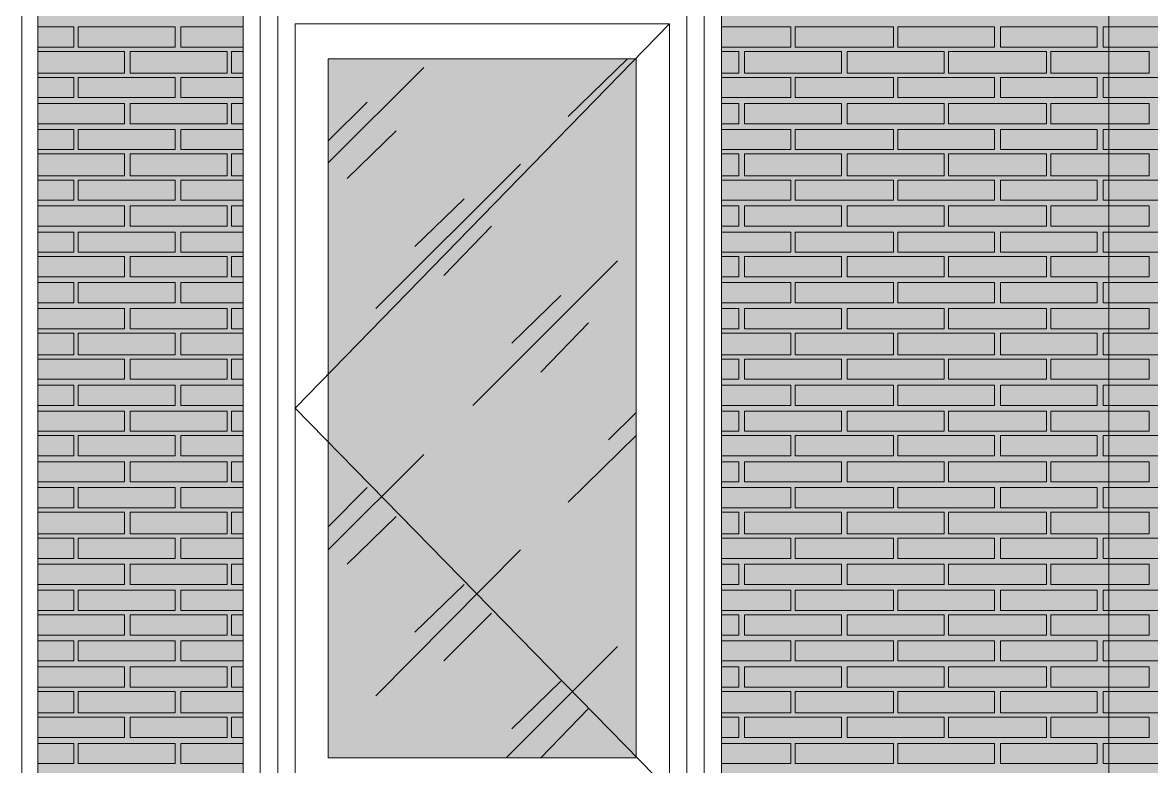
# Model space of a CAD drawing. Header units: millimetres. Extents: x -28928 to 100580, y -22867 to 36490.
# Drawn here: x -19322 to -16018, y 16369 to 18548 of the extents above; entities that cross this region are included whole.
import ezdxf

# ---------------------------------------------------------------- set-up
doc = ezdxf.new("R2010")
doc.units = ezdxf.units.MM
doc.layers.add('PDF _Геометрия', color=7, linetype='Continuous', true_color=0x8f8e8d)
doc.layers.add('PDF _Сплошная заливка', color=7, linetype='Continuous', true_color=0xffffff)

msp = doc.modelspace()

# ---------------------------------------------------------------- hatches: boundary and pattern name
at = {"layer": 'PDF _Сплошная заливка', "true_color": 0xdcd6cf, "transparency": 33554559}
msp.add_hatch(color=254, dxfattribs=at).paths.add_polyline_path([(-18676.6, 16343.4), (-18676.6, 19592.6), (-17276.3, 19592.6), (-17276.3, 16343.4), (19112.6, 16343.4), (19112.6, 30089.1), (-21853.9, 30089.1), (-21853.9, 16343.4), (-21375.9, 16343.4), (-21375.9, 19592.6), (-19277.4, 19592.6), (-19277.4, 16343.4)])

# ---------------------------------------------------------------- linework, layer by layer
at = {"layer": 'PDF _Геометрия', "color": 7, "lineweight": 9}
for points in [[(-21375.9, 16343.4), (-21853.9, 16343.4), (-21375.9, 16343.4), (-21853.9, 16343.4), (-21375.9, 16343.4), (-21375.9, 19592.6), (-19277.4, 19592.6), (-19277.4, 16343.4), (-18676.6, 16343.4), (-18676.6, 19592.6), (-17276.3, 19592.6), (-17276.3, 16343.4), (19112.6, 16343.4), (19112.6, 30089.1), (19112.6, 16343.4), (19133.7, 16343.4), (19133.7, 30089.1), (19133.7, 16343.4), (52641.4, 16343.4)], [(-16142.4, 16296.8), (-16142.4, 19753.4)], [(-19374.7, 16296.8), (-19374.7, 18619.5), (-19374.7, 19541.8), (-21274.3, 19541.8), (-21274.3, 19491), (-19374.7, 19491), (-19374.7, 19541.8), (-19323.9, 19541.8), (-19323.9, 18619.5), (-19323.9, 16296.8), (-19277.4, 16296.8), (-19277.4, 18619.5), (-19277.4, 19516.4), (-19277.4, 19592.6), (-19323.9, 19592.6), (-19323.9, 19516.4), (-19323.9, 18619.5), (-19323.9, 16296.8)], [(-18625.9, 16296.8), (-18625.9, 18619.5), (-18625.9, 19541.8), (-18600.5, 19541.8), (-17352.4, 19541.8), (-17327, 19541.8), (-17327, 19592.6), (-17352.4, 19592.6), (-18600.5, 19592.6), (-18625.9, 19592.6), (-18625.9, 19541.8), (-18575.1, 19541.8), (-18575.1, 18619.5), (-18575.1, 16296.8)], [(-17327, 16296.8), (-17327, 18619.5), (-17327, 19516.4), (-17327, 19592.6), (-17276.3, 19592.6), (-17276.3, 19516.4), (-17276.3, 18619.5), (-17276.3, 16296.8), (-17327, 16296.8), (-17327, 18619.5), (-17327, 19541.8), (-17377.8, 19541.8), (-17377.8, 18619.5), (-17377.8, 16296.8)], [(-17428.6, 18543.4), (-18524.3, 17418), (-17428.6, 16296.8), (-17428.6, 18543.4), (-18524.3, 18543.4), (-18524.3, 16296.8)], [(-17724.7, 18272.6), (-17551.3, 18441.8)], [(-18427, 18137.2), (-18147.8, 18416.4)], [(-18427, 18200.7), (-18312.8, 18314.9)], [(-18372, 18090.7), (-18228.2, 18230.3)], [(-18287.4, 17709.9), (-17864.3, 18133)], [(-18173.2, 17891.8), (-18029.3, 18031.4)], [(-18088.6, 17807.2), (-17948.9, 17951)], [(-18003.9, 17426.4), (-17580.9, 17849.5)], [(-17889.7, 17608.4), (-17745.9, 17748)], [(-17805.1, 17523.7), (-17665.5, 17667.6)], [(-17606.3, 17324.9), (-17525.9, 17405.3)], [(-17724.7, 17143), (-17525.9, 17337.6)], [(-18427, 17003.4), (-18147.8, 17282.6)], [(-18427, 17071), (-18312.8, 17185.3)], [(-18372, 16961), (-18228.2, 17100.7)], [(-18287.4, 16576), (-17864.3, 17003.4)], [(-18173.2, 16762.2), (-18029.3, 16901.8)], [(-18088.6, 16677.6), (-17948.9, 16817.2)], [(-17906.6, 16394.1), (-17580.9, 16719.9)], [(-17889.7, 16478.7), (-17745.9, 16618.4)], [(-17805.1, 16394.1), (-17665.5, 16538)]]:
    msp.add_lwpolyline(points, dxfattribs=at)
for points in [[(-18676.6, 16296.8), (-18676.6, 18619.5), (-18676.6, 19516.4), (-18676.6, 19592.6), (-18625.9, 19592.6), (-18625.9, 19516.4), (-18625.9, 18619.5), (-18625.9, 16296.8)], [(-18524.3, 16296.8), (-18524.3, 18543.4), (-17428.6, 18543.4), (-17428.6, 16296.8)], [(-18427, 18441.8), (-17525.9, 18441.8), (-17525.9, 16394.1), (-18427, 16394.1)], [(-17525.9, 18441.8), (-18427, 18441.8), (-18427, 16394.1), (-17525.9, 16394.1)]]:
    msp.add_lwpolyline(points, close=True, dxfattribs=at)
at = {"layer": 'PDF _Геометрия', "lineweight": 9}
for points in [[(-19277.4, 18534.9), (-19171.6, 18534.9), (-19171.6, 18475.7), (-19277.4, 18475.7)], [(-18676.6, 18475.7), (-18858.6, 18475.7), (-18858.6, 18534.9), (-18676.6, 18534.9)], [(-17276.3, 18534.9), (-17073.2, 18534.9), (-17073.2, 18475.7), (-17276.3, 18475.7)], [(-19277.4, 18463), (-19167.4, 18463), (-19023.6, 18463), (-19023.6, 18399.5), (-19167.4, 18399.5), (-19277.4, 18399.5)], [(-18676.6, 18399.5), (-18710.5, 18399.5), (-18710.5, 18463), (-18676.6, 18463)], [(-17276.3, 18399.5), (-17225.5, 18399.5), (-17225.5, 18463), (-17276.3, 18463)], [(-19277.4, 18386.8), (-19171.6, 18386.8), (-19171.6, 18327.6), (-19277.4, 18327.6)], [(-18676.6, 18327.6), (-18858.6, 18327.6), (-18858.6, 18386.8), (-18676.6, 18386.8)], [(-17276.3, 18386.8), (-17073.2, 18386.8), (-17073.2, 18327.6), (-17276.3, 18327.6)], [(-19277.4, 18310.7), (-19167.4, 18310.7), (-19023.6, 18310.7), (-19023.6, 18251.4), (-19167.4, 18251.4), (-19277.4, 18251.4)], [(-18676.6, 18251.4), (-18710.5, 18251.4), (-18710.5, 18310.7), (-18676.6, 18310.7)], [(-17276.3, 18251.4), (-17225.5, 18251.4), (-17225.5, 18310.7), (-17276.3, 18310.7)], [(-19277.4, 18234.5), (-19171.6, 18234.5), (-19171.6, 18175.3), (-19277.4, 18175.3)], [(-18676.6, 18175.3), (-18858.6, 18175.3), (-18858.6, 18234.5), (-18676.6, 18234.5)], [(-17276.3, 18234.5), (-17073.2, 18234.5), (-17073.2, 18175.3), (-17276.3, 18175.3)], [(-19277.4, 18162.6), (-19167.4, 18162.6), (-19023.6, 18162.6), (-19023.6, 18099.1), (-19167.4, 18099.1), (-19277.4, 18099.1)], [(-18676.6, 18099.1), (-18710.5, 18099.1), (-18710.5, 18162.6), (-18676.6, 18162.6)], [(-17276.3, 18099.1), (-17225.5, 18099.1), (-17225.5, 18162.6), (-17276.3, 18162.6)], [(-19277.4, 18086.4), (-19171.6, 18086.4), (-19171.6, 18027.2), (-19277.4, 18027.2)], [(-18676.6, 18027.2), (-18858.6, 18027.2), (-18858.6, 18086.4), (-18676.6, 18086.4)], [(-17276.3, 18086.4), (-17073.2, 18086.4), (-17073.2, 18027.2), (-17276.3, 18027.2)], [(-19277.4, 18010.3), (-19167.4, 18010.3), (-19023.6, 18010.3), (-19023.6, 17951), (-19167.4, 17951), (-19277.4, 17951)], [(-18676.6, 17951), (-18710.5, 17951), (-18710.5, 18010.3), (-18676.6, 18010.3)], [(-17276.3, 17951), (-17225.5, 17951), (-17225.5, 18010.3), (-17276.3, 18010.3)], [(-19277.4, 17934.1), (-19171.6, 17934.1), (-19171.6, 17874.9), (-19277.4, 17874.9)], [(-18676.6, 17874.9), (-18858.6, 17874.9), (-18858.6, 17934.1), (-18676.6, 17934.1)], [(-17276.3, 17934.1), (-17073.2, 17934.1), (-17073.2, 17874.9), (-17276.3, 17874.9)], [(-19277.4, 17862.2), (-19167.4, 17862.2), (-19023.6, 17862.2), (-19023.6, 17803), (-19167.4, 17803), (-19277.4, 17803)], [(-18676.6, 17803), (-18710.5, 17803), (-18710.5, 17862.2), (-18676.6, 17862.2)], [(-17276.3, 17803), (-17225.5, 17803), (-17225.5, 17862.2), (-17276.3, 17862.2)], [(-19277.4, 17786), (-19171.6, 17786), (-19171.6, 17726.8), (-19277.4, 17726.8)], [(-18676.6, 17726.8), (-18858.6, 17726.8), (-18858.6, 17786), (-18676.6, 17786)], [(-17276.3, 17786), (-17073.2, 17786), (-17073.2, 17726.8), (-17276.3, 17726.8)], [(-19277.4, 17709.9), (-19167.4, 17709.9), (-19023.6, 17709.9), (-19023.6, 17650.7), (-19167.4, 17650.7), (-19277.4, 17650.7)], [(-18676.6, 17650.7), (-18710.5, 17650.7), (-18710.5, 17709.9), (-18676.6, 17709.9)], [(-17276.3, 17650.7), (-17225.5, 17650.7), (-17225.5, 17709.9), (-17276.3, 17709.9)], [(-19277.4, 17638), (-19171.6, 17638), (-19171.6, 17574.5), (-19277.4, 17574.5)], [(-18676.6, 17574.5), (-18858.6, 17574.5), (-18858.6, 17638), (-18676.6, 17638)], [(-17276.3, 17638), (-17073.2, 17638), (-17073.2, 17574.5), (-17276.3, 17574.5)], [(-19277.4, 17561.8), (-19167.4, 17561.8), (-19023.6, 17561.8), (-19023.6, 17502.6), (-19167.4, 17502.6), (-19277.4, 17502.6)], [(-18676.6, 17502.6), (-18710.5, 17502.6), (-18710.5, 17561.8), (-18676.6, 17561.8)], [(-17276.3, 17502.6), (-17225.5, 17502.6), (-17225.5, 17561.8), (-17276.3, 17561.8)], [(-19277.4, 17485.7), (-19171.6, 17485.7), (-19171.6, 17426.4), (-19277.4, 17426.4)], [(-18676.6, 17426.4), (-18858.6, 17426.4), (-18858.6, 17485.7), (-18676.6, 17485.7)], [(-17276.3, 17485.7), (-17073.2, 17485.7), (-17073.2, 17426.4), (-17276.3, 17426.4)], [(-19277.4, 17409.5), (-19167.4, 17409.5), (-19023.6, 17409.5), (-19023.6, 17350.3), (-19167.4, 17350.3), (-19277.4, 17350.3)], [(-18676.6, 17350.3), (-18710.5, 17350.3), (-18710.5, 17409.5), (-18676.6, 17409.5)], [(-17276.3, 17350.3), (-17225.5, 17350.3), (-17225.5, 17409.5), (-17276.3, 17409.5)], [(-19277.4, 17337.6), (-19171.6, 17337.6), (-19171.6, 17278.4), (-19277.4, 17278.4)], [(-18676.6, 17278.4), (-18858.6, 17278.4), (-18858.6, 17337.6), (-18676.6, 17337.6)], [(-17276.3, 17337.6), (-17073.2, 17337.6), (-17073.2, 17278.4), (-17276.3, 17278.4)], [(-19277.4, 17261.4), (-19167.4, 17261.4), (-19023.6, 17261.4), (-19023.6, 17202.2), (-19167.4, 17202.2), (-19277.4, 17202.2)], [(-18676.6, 17202.2), (-18710.5, 17202.2), (-18710.5, 17261.4), (-18676.6, 17261.4)], [(-17276.3, 17202.2), (-17225.5, 17202.2), (-17225.5, 17261.4), (-17276.3, 17261.4)], [(-19277.4, 17185.3), (-19171.6, 17185.3), (-19171.6, 17126), (-19277.4, 17126)], [(-18676.6, 17126), (-18858.6, 17126), (-18858.6, 17185.3), (-18676.6, 17185.3)], [(-17276.3, 17185.3), (-17073.2, 17185.3), (-17073.2, 17126), (-17276.3, 17126)], [(-19277.4, 17113.4), (-19167.4, 17113.4), (-19023.6, 17113.4), (-19023.6, 17049.9), (-19167.4, 17049.9), (-19277.4, 17049.9)], [(-18676.6, 17049.9), (-18710.5, 17049.9), (-18710.5, 17113.4), (-18676.6, 17113.4)], [(-17276.3, 17049.9), (-17225.5, 17049.9), (-17225.5, 17113.4), (-17276.3, 17113.4)], [(-19277.4, 17037.2), (-19171.6, 17037.2), (-19171.6, 16978), (-19277.4, 16978)], [(-18676.6, 16978), (-18858.6, 16978), (-18858.6, 17037.2), (-18676.6, 17037.2)], [(-17276.3, 17037.2), (-17073.2, 17037.2), (-17073.2, 16978), (-17276.3, 16978)], [(-19277.4, 16961), (-19167.4, 16961), (-19023.6, 16961), (-19023.6, 16901.8), (-19167.4, 16901.8), (-19277.4, 16901.8)], [(-18676.6, 16901.8), (-18710.5, 16901.8), (-18710.5, 16961), (-18676.6, 16961)], [(-17276.3, 16901.8), (-17225.5, 16901.8), (-17225.5, 16961), (-17276.3, 16961)], [(-19277.4, 16884.9), (-19171.6, 16884.9), (-19171.6, 16825.7), (-19277.4, 16825.7)], [(-18676.6, 16825.7), (-18858.6, 16825.7), (-18858.6, 16884.9), (-18676.6, 16884.9)], [(-17276.3, 16884.9), (-17073.2, 16884.9), (-17073.2, 16825.7), (-17276.3, 16825.7)], [(-19277.4, 16813), (-19167.4, 16813), (-19023.6, 16813), (-19023.6, 16753.7), (-19167.4, 16753.7), (-19277.4, 16753.7)], [(-18676.6, 16753.7), (-18710.5, 16753.7), (-18710.5, 16813), (-18676.6, 16813)], [(-17276.3, 16753.7), (-17225.5, 16753.7), (-17225.5, 16813), (-17276.3, 16813)], [(-19277.4, 16736.8), (-19171.6, 16736.8), (-19171.6, 16677.6), (-19277.4, 16677.6)], [(-18676.6, 16677.6), (-18858.6, 16677.6), (-18858.6, 16736.8), (-18676.6, 16736.8)], [(-17276.3, 16736.8), (-17073.2, 16736.8), (-17073.2, 16677.6), (-17276.3, 16677.6)], [(-19277.4, 16660.7), (-19167.4, 16660.7), (-19023.6, 16660.7), (-19023.6, 16601.4), (-19167.4, 16601.4), (-19277.4, 16601.4)], [(-18676.6, 16601.4), (-18710.5, 16601.4), (-18710.5, 16660.7), (-18676.6, 16660.7)], [(-17276.3, 16601.4), (-17225.5, 16601.4), (-17225.5, 16660.7), (-17276.3, 16660.7)], [(-19277.4, 16588.7), (-19171.6, 16588.7), (-19171.6, 16525.3), (-19277.4, 16525.3)], [(-18676.6, 16525.3), (-18858.6, 16525.3), (-18858.6, 16588.7), (-18676.6, 16588.7)], [(-17276.3, 16588.7), (-17073.2, 16588.7), (-17073.2, 16525.3), (-17276.3, 16525.3)], [(-19277.4, 16512.6), (-19167.4, 16512.6), (-19023.6, 16512.6), (-19023.6, 16453.4), (-19167.4, 16453.4), (-19277.4, 16453.4)], [(-18676.6, 16453.4), (-18710.5, 16453.4), (-18710.5, 16512.6), (-18676.6, 16512.6)], [(-17276.3, 16453.4), (-17225.5, 16453.4), (-17225.5, 16512.6), (-17276.3, 16512.6)], [(-19277.4, 16436.4), (-19171.6, 16436.4), (-19171.6, 16377.2), (-19277.4, 16377.2)], [(-18676.6, 16377.2), (-18858.6, 16377.2), (-18858.6, 16436.4), (-18676.6, 16436.4)], [(-17276.3, 16436.4), (-17073.2, 16436.4), (-17073.2, 16377.2), (-17276.3, 16377.2)]]:
    msp.add_lwpolyline(points, dxfattribs=at)
for points in [[(-18875.5, 18534.9), (-18875.5, 18475.7), (-19158.9, 18475.7), (-19158.9, 18534.9)], [(-16772.8, 18534.9), (-16772.8, 18475.7), (-17060.5, 18475.7), (-17060.5, 18534.9)], [(-16476.6, 18534.9), (-16476.6, 18475.7), (-16760.1, 18475.7), (-16760.1, 18534.9)], [(-16176.3, 18534.9), (-16176.3, 18475.7), (-16459.7, 18475.7), (-16459.7, 18534.9)], [(-15875.9, 18534.9), (-15875.9, 18475.7), (-16159.3, 18475.7), (-16159.3, 18534.9)], [(-18723.2, 18399.5), (-18867, 18399.5), (-19006.6, 18399.5), (-19006.6, 18463), (-18867, 18463), (-18723.2, 18463)], [(-16925.1, 18399.5), (-17068.9, 18399.5), (-17208.6, 18399.5), (-17208.6, 18463), (-17068.9, 18463), (-16925.1, 18463)], [(-16624.7, 18399.5), (-16768.6, 18399.5), (-16908.2, 18399.5), (-16908.2, 18463), (-16768.6, 18463), (-16624.7, 18463)], [(-16324.3, 18399.5), (-16468.2, 18399.5), (-16612, 18399.5), (-16612, 18463), (-16468.2, 18463), (-16324.3, 18463)], [(-16023.9, 18399.5), (-16167.8, 18399.5), (-16311.6, 18399.5), (-16311.6, 18463), (-16167.8, 18463), (-16023.9, 18463)], [(-18875.5, 18386.8), (-18875.5, 18327.6), (-19158.9, 18327.6), (-19158.9, 18386.8)], [(-16772.8, 18386.8), (-16772.8, 18327.6), (-17060.5, 18327.6), (-17060.5, 18386.8)], [(-16476.6, 18386.8), (-16476.6, 18327.6), (-16760.1, 18327.6), (-16760.1, 18386.8)], [(-16176.3, 18386.8), (-16176.3, 18327.6), (-16459.7, 18327.6), (-16459.7, 18386.8)], [(-15875.9, 18386.8), (-15875.9, 18327.6), (-16159.3, 18327.6), (-16159.3, 18386.8)], [(-18723.2, 18251.4), (-18867, 18251.4), (-19006.6, 18251.4), (-19006.6, 18310.7), (-18867, 18310.7), (-18723.2, 18310.7)], [(-16925.1, 18251.4), (-17068.9, 18251.4), (-17208.6, 18251.4), (-17208.6, 18310.7), (-17068.9, 18310.7), (-16925.1, 18310.7)], [(-16624.7, 18251.4), (-16768.6, 18251.4), (-16908.2, 18251.4), (-16908.2, 18310.7), (-16768.6, 18310.7), (-16624.7, 18310.7)], [(-16324.3, 18251.4), (-16468.2, 18251.4), (-16612, 18251.4), (-16612, 18310.7), (-16468.2, 18310.7), (-16324.3, 18310.7)], [(-16023.9, 18251.4), (-16167.8, 18251.4), (-16311.6, 18251.4), (-16311.6, 18310.7), (-16167.8, 18310.7), (-16023.9, 18310.7)], [(-18875.5, 18234.5), (-18875.5, 18175.3), (-19158.9, 18175.3), (-19158.9, 18234.5)], [(-16772.8, 18234.5), (-16772.8, 18175.3), (-17060.5, 18175.3), (-17060.5, 18234.5)], [(-16476.6, 18234.5), (-16476.6, 18175.3), (-16760.1, 18175.3), (-16760.1, 18234.5)], [(-16176.3, 18234.5), (-16176.3, 18175.3), (-16459.7, 18175.3), (-16459.7, 18234.5)], [(-15875.9, 18234.5), (-15875.9, 18175.3), (-16159.3, 18175.3), (-16159.3, 18234.5)], [(-18723.2, 18099.1), (-18867, 18099.1), (-19006.6, 18099.1), (-19006.6, 18162.6), (-18867, 18162.6), (-18723.2, 18162.6)], [(-16925.1, 18099.1), (-17068.9, 18099.1), (-17208.6, 18099.1), (-17208.6, 18162.6), (-17068.9, 18162.6), (-16925.1, 18162.6)], [(-16624.7, 18099.1), (-16768.6, 18099.1), (-16908.2, 18099.1), (-16908.2, 18162.6), (-16768.6, 18162.6), (-16624.7, 18162.6)], [(-16324.3, 18099.1), (-16468.2, 18099.1), (-16612, 18099.1), (-16612, 18162.6), (-16468.2, 18162.6), (-16324.3, 18162.6)], [(-16023.9, 18099.1), (-16167.8, 18099.1), (-16311.6, 18099.1), (-16311.6, 18162.6), (-16167.8, 18162.6), (-16023.9, 18162.6)], [(-18875.5, 18086.4), (-18875.5, 18027.2), (-19158.9, 18027.2), (-19158.9, 18086.4)], [(-16772.8, 18086.4), (-16772.8, 18027.2), (-17060.5, 18027.2), (-17060.5, 18086.4)], [(-16476.6, 18086.4), (-16476.6, 18027.2), (-16760.1, 18027.2), (-16760.1, 18086.4)], [(-16176.3, 18086.4), (-16176.3, 18027.2), (-16459.7, 18027.2), (-16459.7, 18086.4)], [(-15875.9, 18086.4), (-15875.9, 18027.2), (-16159.3, 18027.2), (-16159.3, 18086.4)], [(-18723.2, 17951), (-18867, 17951), (-19006.6, 17951), (-19006.6, 18010.3), (-18867, 18010.3), (-18723.2, 18010.3)], [(-16925.1, 17951), (-17068.9, 17951), (-17208.6, 17951), (-17208.6, 18010.3), (-17068.9, 18010.3), (-16925.1, 18010.3)], [(-16624.7, 17951), (-16768.6, 17951), (-16908.2, 17951), (-16908.2, 18010.3), (-16768.6, 18010.3), (-16624.7, 18010.3)], [(-16324.3, 17951), (-16468.2, 17951), (-16612, 17951), (-16612, 18010.3), (-16468.2, 18010.3), (-16324.3, 18010.3)], [(-16023.9, 17951), (-16167.8, 17951), (-16311.6, 17951), (-16311.6, 18010.3), (-16167.8, 18010.3), (-16023.9, 18010.3)], [(-18875.5, 17934.1), (-18875.5, 17874.9), (-19158.9, 17874.9), (-19158.9, 17934.1)], [(-16772.8, 17934.1), (-16772.8, 17874.9), (-17060.5, 17874.9), (-17060.5, 17934.1)], [(-16476.6, 17934.1), (-16476.6, 17874.9), (-16760.1, 17874.9), (-16760.1, 17934.1)], [(-16176.3, 17934.1), (-16176.3, 17874.9), (-16459.7, 17874.9), (-16459.7, 17934.1)], [(-15875.9, 17934.1), (-15875.9, 17874.9), (-16159.3, 17874.9), (-16159.3, 17934.1)], [(-18723.2, 17803), (-18867, 17803), (-19006.6, 17803), (-19006.6, 17862.2), (-18867, 17862.2), (-18723.2, 17862.2)], [(-16925.1, 17803), (-17068.9, 17803), (-17208.6, 17803), (-17208.6, 17862.2), (-17068.9, 17862.2), (-16925.1, 17862.2)], [(-16624.7, 17803), (-16768.6, 17803), (-16908.2, 17803), (-16908.2, 17862.2), (-16768.6, 17862.2), (-16624.7, 17862.2)], [(-16324.3, 17803), (-16468.2, 17803), (-16612, 17803), (-16612, 17862.2), (-16468.2, 17862.2), (-16324.3, 17862.2)], [(-16023.9, 17803), (-16167.8, 17803), (-16311.6, 17803), (-16311.6, 17862.2), (-16167.8, 17862.2), (-16023.9, 17862.2)], [(-18875.5, 17786), (-18875.5, 17726.8), (-19158.9, 17726.8), (-19158.9, 17786)], [(-16772.8, 17786), (-16772.8, 17726.8), (-17060.5, 17726.8), (-17060.5, 17786)], [(-16476.6, 17786), (-16476.6, 17726.8), (-16760.1, 17726.8), (-16760.1, 17786)], [(-16176.3, 17786), (-16176.3, 17726.8), (-16459.7, 17726.8), (-16459.7, 17786)], [(-15875.9, 17786), (-15875.9, 17726.8), (-16159.3, 17726.8), (-16159.3, 17786)], [(-18723.2, 17650.7), (-18867, 17650.7), (-19006.6, 17650.7), (-19006.6, 17709.9), (-18867, 17709.9), (-18723.2, 17709.9)], [(-16925.1, 17650.7), (-17068.9, 17650.7), (-17208.6, 17650.7), (-17208.6, 17709.9), (-17068.9, 17709.9), (-16925.1, 17709.9)], [(-16624.7, 17650.7), (-16768.6, 17650.7), (-16908.2, 17650.7), (-16908.2, 17709.9), (-16768.6, 17709.9), (-16624.7, 17709.9)], [(-16324.3, 17650.7), (-16468.2, 17650.7), (-16612, 17650.7), (-16612, 17709.9), (-16468.2, 17709.9), (-16324.3, 17709.9)], [(-16023.9, 17650.7), (-16167.8, 17650.7), (-16311.6, 17650.7), (-16311.6, 17709.9), (-16167.8, 17709.9), (-16023.9, 17709.9)], [(-18875.5, 17638), (-18875.5, 17574.5), (-19158.9, 17574.5), (-19158.9, 17638)], [(-16772.8, 17638), (-16772.8, 17574.5), (-17060.5, 17574.5), (-17060.5, 17638)], [(-16476.6, 17638), (-16476.6, 17574.5), (-16760.1, 17574.5), (-16760.1, 17638)], [(-16176.3, 17638), (-16176.3, 17574.5), (-16459.7, 17574.5), (-16459.7, 17638)], [(-15875.9, 17638), (-15875.9, 17574.5), (-16159.3, 17574.5), (-16159.3, 17638)], [(-18723.2, 17502.6), (-18867, 17502.6), (-19006.6, 17502.6), (-19006.6, 17561.8), (-18867, 17561.8), (-18723.2, 17561.8)], [(-16925.1, 17502.6), (-17068.9, 17502.6), (-17208.6, 17502.6), (-17208.6, 17561.8), (-17068.9, 17561.8), (-16925.1, 17561.8)], [(-16624.7, 17502.6), (-16768.6, 17502.6), (-16908.2, 17502.6), (-16908.2, 17561.8), (-16768.6, 17561.8), (-16624.7, 17561.8)], [(-16324.3, 17502.6), (-16468.2, 17502.6), (-16612, 17502.6), (-16612, 17561.8), (-16468.2, 17561.8), (-16324.3, 17561.8)], [(-16023.9, 17502.6), (-16167.8, 17502.6), (-16311.6, 17502.6), (-16311.6, 17561.8), (-16167.8, 17561.8), (-16023.9, 17561.8)], [(-18875.5, 17485.7), (-18875.5, 17426.4), (-19158.9, 17426.4), (-19158.9, 17485.7)], [(-16772.8, 17485.7), (-16772.8, 17426.4), (-17060.5, 17426.4), (-17060.5, 17485.7)], [(-16476.6, 17485.7), (-16476.6, 17426.4), (-16760.1, 17426.4), (-16760.1, 17485.7)], [(-16176.3, 17485.7), (-16176.3, 17426.4), (-16459.7, 17426.4), (-16459.7, 17485.7)], [(-15875.9, 17485.7), (-15875.9, 17426.4), (-16159.3, 17426.4), (-16159.3, 17485.7)], [(-18723.2, 17350.3), (-18867, 17350.3), (-19006.6, 17350.3), (-19006.6, 17409.5), (-18867, 17409.5), (-18723.2, 17409.5)], [(-16925.1, 17350.3), (-17068.9, 17350.3), (-17208.6, 17350.3), (-17208.6, 17409.5), (-17068.9, 17409.5), (-16925.1, 17409.5)], [(-16624.7, 17350.3), (-16768.6, 17350.3), (-16908.2, 17350.3), (-16908.2, 17409.5), (-16768.6, 17409.5), (-16624.7, 17409.5)], [(-16324.3, 17350.3), (-16468.2, 17350.3), (-16612, 17350.3), (-16612, 17409.5), (-16468.2, 17409.5), (-16324.3, 17409.5)], [(-16023.9, 17350.3), (-16167.8, 17350.3), (-16311.6, 17350.3), (-16311.6, 17409.5), (-16167.8, 17409.5), (-16023.9, 17409.5)], [(-18875.5, 17337.6), (-18875.5, 17278.4), (-19158.9, 17278.4), (-19158.9, 17337.6)], [(-16772.8, 17337.6), (-16772.8, 17278.4), (-17060.5, 17278.4), (-17060.5, 17337.6)], [(-16476.6, 17337.6), (-16476.6, 17278.4), (-16760.1, 17278.4), (-16760.1, 17337.6)], [(-16176.3, 17337.6), (-16176.3, 17278.4), (-16459.7, 17278.4), (-16459.7, 17337.6)], [(-15875.9, 17337.6), (-15875.9, 17278.4), (-16159.3, 17278.4), (-16159.3, 17337.6)], [(-18723.2, 17202.2), (-18867, 17202.2), (-19006.6, 17202.2), (-19006.6, 17261.4), (-18867, 17261.4), (-18723.2, 17261.4)], [(-16925.1, 17202.2), (-17068.9, 17202.2), (-17208.6, 17202.2), (-17208.6, 17261.4), (-17068.9, 17261.4), (-16925.1, 17261.4)], [(-16624.7, 17202.2), (-16768.6, 17202.2), (-16908.2, 17202.2), (-16908.2, 17261.4), (-16768.6, 17261.4), (-16624.7, 17261.4)], [(-16324.3, 17202.2), (-16468.2, 17202.2), (-16612, 17202.2), (-16612, 17261.4), (-16468.2, 17261.4), (-16324.3, 17261.4)], [(-16023.9, 17202.2), (-16167.8, 17202.2), (-16311.6, 17202.2), (-16311.6, 17261.4), (-16167.8, 17261.4), (-16023.9, 17261.4)], [(-18875.5, 17185.3), (-18875.5, 17126), (-19158.9, 17126), (-19158.9, 17185.3)], [(-16772.8, 17185.3), (-16772.8, 17126), (-17060.5, 17126), (-17060.5, 17185.3)], [(-16476.6, 17185.3), (-16476.6, 17126), (-16760.1, 17126), (-16760.1, 17185.3)], [(-16176.3, 17185.3), (-16176.3, 17126), (-16459.7, 17126), (-16459.7, 17185.3)], [(-15875.9, 17185.3), (-15875.9, 17126), (-16159.3, 17126), (-16159.3, 17185.3)], [(-18723.2, 17049.9), (-18867, 17049.9), (-19006.6, 17049.9), (-19006.6, 17113.4), (-18867, 17113.4), (-18723.2, 17113.4)], [(-16925.1, 17049.9), (-17068.9, 17049.9), (-17208.6, 17049.9), (-17208.6, 17113.4), (-17068.9, 17113.4), (-16925.1, 17113.4)], [(-16624.7, 17049.9), (-16768.6, 17049.9), (-16908.2, 17049.9), (-16908.2, 17113.4), (-16768.6, 17113.4), (-16624.7, 17113.4)], [(-16324.3, 17049.9), (-16468.2, 17049.9), (-16612, 17049.9), (-16612, 17113.4), (-16468.2, 17113.4), (-16324.3, 17113.4)], [(-16023.9, 17049.9), (-16167.8, 17049.9), (-16311.6, 17049.9), (-16311.6, 17113.4), (-16167.8, 17113.4), (-16023.9, 17113.4)], [(-18875.5, 17037.2), (-18875.5, 16978), (-19158.9, 16978), (-19158.9, 17037.2)], [(-16772.8, 17037.2), (-16772.8, 16978), (-17060.5, 16978), (-17060.5, 17037.2)], [(-16476.6, 17037.2), (-16476.6, 16978), (-16760.1, 16978), (-16760.1, 17037.2)], [(-16176.3, 17037.2), (-16176.3, 16978), (-16459.7, 16978), (-16459.7, 17037.2)], [(-15875.9, 17037.2), (-15875.9, 16978), (-16159.3, 16978), (-16159.3, 17037.2)], [(-18723.2, 16901.8), (-18867, 16901.8), (-19006.6, 16901.8), (-19006.6, 16961), (-18867, 16961), (-18723.2, 16961)], [(-16925.1, 16901.8), (-17068.9, 16901.8), (-17208.6, 16901.8), (-17208.6, 16961), (-17068.9, 16961), (-16925.1, 16961)], [(-16624.7, 16901.8), (-16768.6, 16901.8), (-16908.2, 16901.8), (-16908.2, 16961), (-16768.6, 16961), (-16624.7, 16961)], [(-16324.3, 16901.8), (-16468.2, 16901.8), (-16612, 16901.8), (-16612, 16961), (-16468.2, 16961), (-16324.3, 16961)], [(-16023.9, 16901.8), (-16167.8, 16901.8), (-16311.6, 16901.8), (-16311.6, 16961), (-16167.8, 16961), (-16023.9, 16961)], [(-18875.5, 16884.9), (-18875.5, 16825.7), (-19158.9, 16825.7), (-19158.9, 16884.9)], [(-16772.8, 16884.9), (-16772.8, 16825.7), (-17060.5, 16825.7), (-17060.5, 16884.9)], [(-16476.6, 16884.9), (-16476.6, 16825.7), (-16760.1, 16825.7), (-16760.1, 16884.9)], [(-16176.3, 16884.9), (-16176.3, 16825.7), (-16459.7, 16825.7), (-16459.7, 16884.9)], [(-15875.9, 16884.9), (-15875.9, 16825.7), (-16159.3, 16825.7), (-16159.3, 16884.9)], [(-18723.2, 16753.7), (-18867, 16753.7), (-19006.6, 16753.7), (-19006.6, 16813), (-18867, 16813), (-18723.2, 16813)], [(-16925.1, 16753.7), (-17068.9, 16753.7), (-17208.6, 16753.7), (-17208.6, 16813), (-17068.9, 16813), (-16925.1, 16813)], [(-16624.7, 16753.7), (-16768.6, 16753.7), (-16908.2, 16753.7), (-16908.2, 16813), (-16768.6, 16813), (-16624.7, 16813)], [(-16324.3, 16753.7), (-16468.2, 16753.7), (-16612, 16753.7), (-16612, 16813), (-16468.2, 16813), (-16324.3, 16813)], [(-16023.9, 16753.7), (-16167.8, 16753.7), (-16311.6, 16753.7), (-16311.6, 16813), (-16167.8, 16813), (-16023.9, 16813)], [(-18875.5, 16736.8), (-18875.5, 16677.6), (-19158.9, 16677.6), (-19158.9, 16736.8)], [(-16772.8, 16736.8), (-16772.8, 16677.6), (-17060.5, 16677.6), (-17060.5, 16736.8)], [(-16476.6, 16736.8), (-16476.6, 16677.6), (-16760.1, 16677.6), (-16760.1, 16736.8)], [(-16176.3, 16736.8), (-16176.3, 16677.6), (-16459.7, 16677.6), (-16459.7, 16736.8)], [(-15875.9, 16736.8), (-15875.9, 16677.6), (-16159.3, 16677.6), (-16159.3, 16736.8)], [(-18723.2, 16601.4), (-18867, 16601.4), (-19006.6, 16601.4), (-19006.6, 16660.7), (-18867, 16660.7), (-18723.2, 16660.7)], [(-16925.1, 16601.4), (-17068.9, 16601.4), (-17208.6, 16601.4), (-17208.6, 16660.7), (-17068.9, 16660.7), (-16925.1, 16660.7)], [(-16624.7, 16601.4), (-16768.6, 16601.4), (-16908.2, 16601.4), (-16908.2, 16660.7), (-16768.6, 16660.7), (-16624.7, 16660.7)], [(-16324.3, 16601.4), (-16468.2, 16601.4), (-16612, 16601.4), (-16612, 16660.7), (-16468.2, 16660.7), (-16324.3, 16660.7)], [(-16023.9, 16601.4), (-16167.8, 16601.4), (-16311.6, 16601.4), (-16311.6, 16660.7), (-16167.8, 16660.7), (-16023.9, 16660.7)], [(-18875.5, 16588.7), (-18875.5, 16525.3), (-19158.9, 16525.3), (-19158.9, 16588.7)], [(-16772.8, 16588.7), (-16772.8, 16525.3), (-17060.5, 16525.3), (-17060.5, 16588.7)], [(-16476.6, 16588.7), (-16476.6, 16525.3), (-16760.1, 16525.3), (-16760.1, 16588.7)], [(-16176.3, 16588.7), (-16176.3, 16525.3), (-16459.7, 16525.3), (-16459.7, 16588.7)], [(-15875.9, 16588.7), (-15875.9, 16525.3), (-16159.3, 16525.3), (-16159.3, 16588.7)], [(-18723.2, 16453.4), (-18867, 16453.4), (-19006.6, 16453.4), (-19006.6, 16512.6), (-18867, 16512.6), (-18723.2, 16512.6)], [(-16925.1, 16453.4), (-17068.9, 16453.4), (-17208.6, 16453.4), (-17208.6, 16512.6), (-17068.9, 16512.6), (-16925.1, 16512.6)], [(-16624.7, 16453.4), (-16768.6, 16453.4), (-16908.2, 16453.4), (-16908.2, 16512.6), (-16768.6, 16512.6), (-16624.7, 16512.6)], [(-16324.3, 16453.4), (-16468.2, 16453.4), (-16612, 16453.4), (-16612, 16512.6), (-16468.2, 16512.6), (-16324.3, 16512.6)], [(-16023.9, 16453.4), (-16167.8, 16453.4), (-16311.6, 16453.4), (-16311.6, 16512.6), (-16167.8, 16512.6), (-16023.9, 16512.6)], [(-18875.5, 16436.4), (-18875.5, 16377.2), (-19158.9, 16377.2), (-19158.9, 16436.4)], [(-16772.8, 16436.4), (-16772.8, 16377.2), (-17060.5, 16377.2), (-17060.5, 16436.4)], [(-16476.6, 16436.4), (-16476.6, 16377.2), (-16760.1, 16377.2), (-16760.1, 16436.4)], [(-16176.3, 16436.4), (-16176.3, 16377.2), (-16459.7, 16377.2), (-16459.7, 16436.4)], [(-15875.9, 16436.4), (-15875.9, 16377.2), (-16159.3, 16377.2), (-16159.3, 16436.4)]]:
    msp.add_lwpolyline(points, close=True, dxfattribs=at)
at = {"layer": 'PDF _Сплошная заливка', "lineweight": 9, "transparency": 33554559}
msp.add_solid([(-18427, 18441.8), (-18427, 16394.1), (-17525.9, 18441.8), (-17525.9, 16394.1)], dxfattribs=at)

doc.saveas('drawing.dxf')
